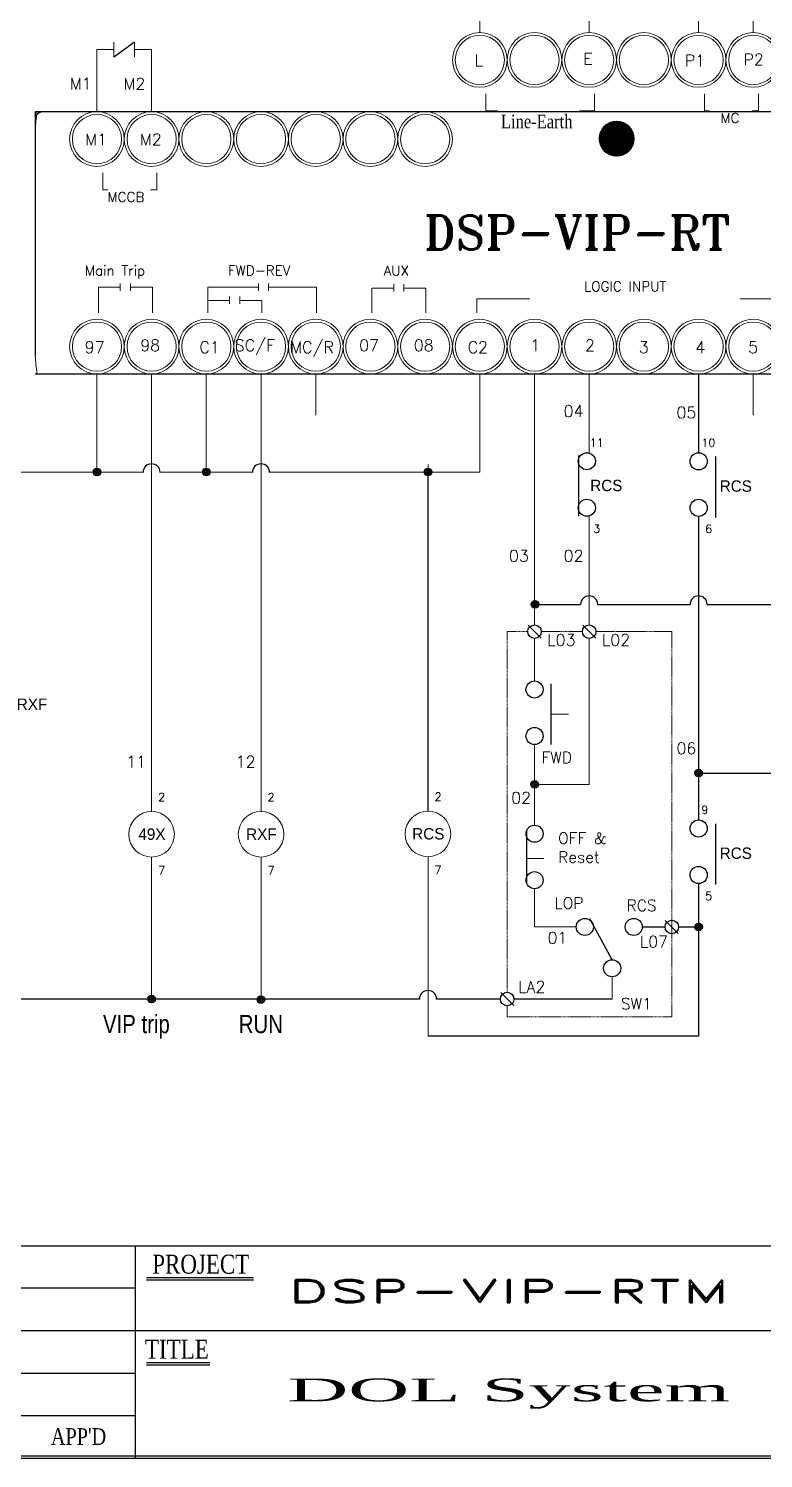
# Model space of a CAD drawing. Header units: millimetres. Extents: x 107 to 2900, y 85 to 3996.
# Drawn here: x 383.1 to 591.9, y 1945.9 to 2352.7 of the extents above; entities that cross this region are included whole.
import ezdxf
from ezdxf.enums import TextEntityAlignment as Align

# ---------------------------------------------------------------- set-up
doc = ezdxf.new("R2010")
doc.units = ezdxf.units.MM
doc.linetypes.add('DASHED2', pattern=[0.375, 0.25, -0.125])
for name, color, linetype in [('10', 1, 'Continuous'), ('40', 4, 'Continuous'), ('70', 7, 'Continuous')]:
    doc.layers.add(name, color=color, linetype=linetype)
doc.styles.add('SD', font='ROMAND.shx', dxfattribs={"width": 0.8})
doc.styles.add('SS', font='batang.ttc', dxfattribs={"width": 0.8})
doc.styles.get("Standard").update_dxf_attribs({"font": 'BareunDotumPro1.ttf'})
doc.styles.add('STYLE2', font='romant.shx')
doc.styles.add('굴림체', font='arial.ttf')

msp = doc.modelspace()

# ---------------------------------------------------------------- hatches: boundary and pattern name
at = {"layer": '70', "lineweight": 20}
h = msp.add_hatch(dxfattribs=at)
h.set_pattern_fill('ANSI31', color=3, scale=2.16, style=0)
h.set_pattern_definition([(45, (-10852.27504, 55680.4342), (-0.1909188309, 0.1909188309), [])])
h.paths.add_polyline_path([(555.17, 2321.34, 1), (545.219, 2321.34, 1)])
at = {"layer": '70'}
h = msp.add_hatch(dxfattribs=at)
h.set_pattern_fill('ANSI33', color=256, scale=2.16, style=0)
h.set_pattern_definition([(45, (2143.02484, 1637.99854), (-0.38183766, 0.38183766), []), (45, (2143.4067, 1637.99854), (-0.38183766, 0.38183766), [0.27, -0.135])])
h.paths.add_polyline_path([(402.48, 2227.6, 0.4142136), (401.4, 2226.52, 0.4142136), (402.48, 2225.44)])
h.paths.add_polyline_path([(402.48, 2227.6), (402.48, 2226.52), (403.56, 2226.52, 0.4142136)])
h.paths.add_polyline_path([(403.56, 2226.52), (402.48, 2226.52), (402.48, 2225.44, 0.4142136)])
h = msp.add_hatch(dxfattribs=at)
h.set_pattern_fill('ANSI33', color=256, scale=2.16, style=0)
h.set_pattern_definition([(45, (2174.1216, 1637.99854), (-0.38183766, 0.38183766), []), (45, (2174.5034, 1637.99854), (-0.38183766, 0.38183766), [0.27, -0.135])])
h.paths.add_polyline_path([(433.577, 2227.6, 0.4142136), (432.497, 2226.52, 0.4142136), (433.577, 2225.44)])
h.paths.add_polyline_path([(433.577, 2227.6), (433.577, 2226.52), (434.657, 2226.52, 0.4142136)])
h.paths.add_polyline_path([(434.657, 2226.52), (433.577, 2226.52), (433.577, 2225.44, 0.4142136)])
h = msp.add_hatch(dxfattribs=at)
h.set_pattern_fill('ANSI33', color=256, scale=2.16, style=0)
h.set_pattern_definition([(45, (2237.12897, 1637.99854), (-0.38183766, 0.38183766), []), (45, (2237.5108, 1637.99854), (-0.38183766, 0.38183766), [0.27, -0.135])])
h.paths.add_polyline_path([(496.584, 2227.6, 0.4142136), (495.504, 2226.52, 0.4142136), (496.584, 2225.44)])
h.paths.add_polyline_path([(496.584, 2227.6), (496.584, 2226.52), (497.664, 2226.52, 0.4142136)])
h.paths.add_polyline_path([(497.664, 2226.52), (496.584, 2226.52), (496.584, 2225.44, 0.4142136)])
h = msp.add_hatch(dxfattribs=at)
h.set_pattern_fill('ANSI33', color=256, scale=2.16, style=0)
h.set_pattern_definition([(45, (2267.5703, 1600.3352), (-0.38183766, 0.38183766), []), (45, (2267.95213, 1600.3352), (-0.38183766, 0.38183766), [0.27, -0.135])])
h.paths.add_polyline_path([(527.025, 2189.936, 0.4142136), (525.945, 2188.856, 0.4142136), (527.025, 2187.776)])
h.paths.add_polyline_path([(527.025, 2189.936), (527.025, 2188.856), (528.105, 2188.856, 0.4142136)])
h.paths.add_polyline_path([(528.105, 2188.856), (527.025, 2188.856), (527.025, 2187.776, 0.4142136)])
h = msp.add_hatch(dxfattribs=at)
h.set_pattern_fill('ANSI33', color=256, scale=2.16, style=0)
h.set_pattern_definition([(45, (2314.0622, 1552.3458), (-0.38183766, 0.38183766), []), (45, (2314.44404, 1552.3458), (-0.38183766, 0.38183766), [0.27, -0.135])])
h.paths.add_polyline_path([(573.517, 2141.947, 0.4142136), (572.437, 2140.867, 0.4142136), (573.517, 2139.787)])
h.paths.add_polyline_path([(573.517, 2141.947), (573.517, 2140.867), (574.597, 2140.867, 0.4142136)])
h.paths.add_polyline_path([(574.597, 2140.867), (573.517, 2140.867), (573.517, 2139.787, 0.4142136)])
h = msp.add_hatch(dxfattribs=at)
h.set_pattern_fill('ANSI33', color=256, scale=2.16, style=0)
h.set_pattern_definition([(45, (2267.42694, 1549.12793), (-0.38183766, 0.38183766), []), (45, (2267.8088, 1549.12793), (-0.38183766, 0.38183766), [0.27, -0.135])])
h.paths.add_polyline_path([(526.882, 2138.729, 0.4142136), (525.802, 2137.649, 0.4142136), (526.882, 2136.569)])
h.paths.add_polyline_path([(526.882, 2138.729), (526.882, 2137.649), (527.962, 2137.649, 0.4142136)])
h.paths.add_polyline_path([(527.962, 2137.649), (526.882, 2137.649), (526.882, 2136.569, 0.4142136)])
h = msp.add_hatch(dxfattribs=at)
h.set_pattern_fill('ANSI33', color=256, scale=2.16, style=0)
h.set_pattern_definition([(45, (2314.0622, 1508.57343), (-0.38183766, 0.38183766), []), (45, (2314.44404, 1508.57343), (-0.38183766, 0.38183766), [0.27, -0.135])])
h.paths.add_polyline_path([(573.517, 2098.175, 0.4142136), (572.437, 2097.095, 0.4142136), (573.517, 2096.015)])
h.paths.add_polyline_path([(573.517, 2098.175), (573.517, 2097.095), (574.597, 2097.095, 0.4142136)])
h.paths.add_polyline_path([(574.597, 2097.095), (573.517, 2097.095), (573.517, 2096.015, 0.4142136)])
h = msp.add_hatch(dxfattribs=at)
h.set_pattern_fill('ANSI33', color=256, scale=2.16, style=0)
h.set_pattern_definition([(45, (2158.56586, 1488.0666), (-0.38183766, 0.38183766), []), (45, (2158.9477, 1488.0666), (-0.38183766, 0.38183766), [0.27, -0.135])])
h.paths.add_polyline_path([(418.021, 2077.668, 0.4142136), (416.941, 2076.588, 0.4142136), (418.021, 2075.508)])
h.paths.add_polyline_path([(418.021, 2077.668), (418.021, 2076.588), (419.101, 2076.588, 0.4142136)])
h.paths.add_polyline_path([(419.101, 2076.588), (418.021, 2076.588), (418.021, 2075.508, 0.4142136)])
h = msp.add_hatch(dxfattribs=at)
h.set_pattern_fill('ANSI33', color=256, scale=2.16, style=0)
h.set_pattern_definition([(45, (2189.64024, 1487.923), (-0.38183766, 0.38183766), []), (45, (2190.0221, 1487.923), (-0.38183766, 0.38183766), [0.27, -0.135])])
h.paths.add_polyline_path([(449.095, 2077.524, 0.4142136), (448.015, 2076.444, 0.4142136), (449.095, 2075.364)])
h.paths.add_polyline_path([(449.095, 2077.524), (449.095, 2076.444), (450.175, 2076.444, 0.4142136)])
h.paths.add_polyline_path([(450.175, 2076.444), (449.095, 2076.444), (449.095, 2075.364, 0.4142136)])

# ---------------------------------------------------------------- linework, layer by layer
for p, q in [((413.149, 2348.769), (407.325, 2344.55)), ((573.517, 2254.419), (573.517, 2231.983)), ((573.517, 2213.901), (573.517, 2127.532)), ((526.882, 2188.856), (539.99, 2188.856)), ((544.85, 2188.856), (571.087, 2188.856)), ((575.947, 2188.856), (600.985, 2188.856)), ((574.597, 2140.867), (600.988, 2140.867)), ((573.517, 2109.45), (573.517, 2066.048)), ((557.516, 2097.095), (563.977, 2097.095)), ((567.826, 2097.095), (573.517, 2097.095)), ((494.171, 2076.588), (355.332, 2076.588)), ((517.185, 2076.588), (499.031, 2076.588)), ((548.948, 2076.588), (521.034, 2076.588)), ((573.517, 2066.048), (496.601, 2066.048))]:
    msp.add_line(p, q)
at = {"color": 7, "lineweight": 30}
for p, q in [((715.477, 2328.974), (384.913, 2328.974)), ((384.913, 2328.974), (384.913, 2259.673)), ((384.913, 2254.448), (715.477, 2254.448))]:
    msp.add_line(p, q, dxfattribs=at)
at = {"color": 0}
for p, q in [((539.374, 2231.203), (539.374, 2213.93)), ((578.279, 2230.894), (578.279, 2213.622)), ((528.735, 2179.235), (525.028, 2182.987)), ((544.273, 2179.235), (540.566, 2182.987)), ((531.489, 2166.26), (531.489, 2148.988)), ((524.561, 2124.282), (524.561, 2109.73)), ((578.279, 2126.443), (578.279, 2109.17)), ((567.755, 2095.218), (564.048, 2098.971)), ((520.963, 2074.711), (517.256, 2078.464))]:
    msp.add_line(p, q, dxfattribs=at)
at = {"color": 0, "lineweight": 15}
msp.add_line((496.583, 2226.52), (496.583, 2130.044), dxfattribs=at)
at = {"color": 7}
msp.add_line((548.948, 2087.768), (542.589, 2099.368), dxfattribs=at)
at = {"color": 7, "lineweight": 15}
for centre, radius in [((511.323, 2343.73), 7.774), ((526.871, 2343.73), 7.774), ((542.42, 2343.73), 7.774), ((557.968, 2343.73), 7.774), ((573.517, 2343.73), 7.775), ((589.066, 2343.73), 7.774), ((511.323, 2343.73), 6.997), ((526.871, 2343.73), 6.996), ((542.42, 2343.73), 6.997), ((557.969, 2343.73), 6.996), ((573.517, 2343.73), 6.995), ((589.066, 2343.73), 6.997), ((402.482, 2321.23), 7.775), ((402.483, 2321.23), 6.996), ((418.031, 2321.23), 7.774), ((418.031, 2321.23), 6.997), ((433.58, 2321.23), 7.774), ((433.579, 2321.23), 6.997), ((449.129, 2321.23), 7.774), ((449.129, 2321.23), 6.997), ((464.677, 2321.23), 7.774), ((464.676, 2321.23), 6.997), ((480.226, 2321.23), 7.774), ((480.225, 2321.23), 6.996), ((495.774, 2321.23), 7.774), ((495.774, 2321.23), 6.997), ((402.482, 2262.194), 7.775), ((418.031, 2262.194), 7.774), ((433.58, 2262.194), 7.774), ((449.129, 2262.194), 7.774), ((464.677, 2262.194), 7.774), ((480.226, 2262.194), 7.774), ((495.774, 2262.194), 7.774), ((511.323, 2262.194), 7.774), ((526.871, 2262.194), 7.774), ((542.42, 2262.194), 7.774), ((557.968, 2262.194), 7.774), ((573.517, 2262.194), 7.775), ((589.066, 2262.194), 7.774), ((402.483, 2262.194), 6.996), ((418.031, 2262.194), 6.997), ((433.579, 2262.194), 6.997), ((449.129, 2262.194), 6.997), ((464.676, 2262.194), 6.997), ((480.225, 2262.194), 6.996), ((495.774, 2262.194), 6.997), ((511.323, 2262.194), 6.997), ((526.871, 2262.194), 6.996), ((542.42, 2262.194), 6.997), ((557.969, 2262.194), 6.996), ((573.517, 2262.194), 6.995), ((589.066, 2262.194), 6.997)]:
    msp.add_circle(centre, radius, dxfattribs=at)
at = {"color": 3, "lineweight": 15}
msp.add_circle((550.195, 2321.34), 4.975, dxfattribs=at)
at = {"color": 0}
for centre, radius in [((541.758, 2229.583), 2.43), ((573.528, 2229.553), 2.43), ((541.758, 2216.36), 2.43), ((573.528, 2216.331), 2.43), ((526.882, 2181.111), 1.924), ((542.42, 2181.111), 1.924), ((526.882, 2164.64), 2.43), ((526.882, 2151.418), 2.43), ((573.528, 2125.102), 2.43), ((526.898, 2123.617), 2.43), ((526.898, 2110.395), 2.43), ((573.528, 2111.88), 2.43), ((541.176, 2097.095), 2.43), ((555.086, 2097.095), 2.43), ((565.901, 2097.095), 1.924), ((548.948, 2085.338), 2.43), ((519.11, 2076.588), 1.924)]:
    msp.add_circle(centre, radius, dxfattribs=at)
at = {"color": 7, "lineweight": 30}
msp.add_arc((387.073, 2326.814), 2.16, 90, 180, dxfattribs=at)
at = {"color": 0}
for centre in [(418.021, 2226.416), (449.129, 2226.416), (542.42, 2188.856), (573.517, 2188.856), (496.601, 2076.588)]:
    msp.add_arc(centre, 2.43, 0, 180, dxfattribs=at)
at = {"color": 7, "lineweight": 15}
for points in [[(385.428, 2328.974), (385.235, 2327.235), (385.063, 2325.495), (384.913, 2323.751)], [(384.913, 2259.673), (385.063, 2257.929), (385.235, 2256.188), (385.428, 2254.448)]]:
    msp.add_open_spline(points, degree=3, dxfattribs=at)
msp.add_open_spline([(384.932, 2263.313), (384.932, 2263.302), (384.924, 2263.295), (384.913, 2263.295), (384.901, 2263.295), (384.893, 2263.302), (384.893, 2263.313), (384.893, 2263.323), (384.901, 2263.333), (384.913, 2263.333), (384.924, 2263.333), (384.932, 2263.323), (384.932, 2263.313)], degree=3, knots=[0, 0, 0, 0, 1, 1, 1, 2, 2, 2, 3, 3, 3, 4, 4, 4, 4], dxfattribs=at)
at = {"layer": '10', "color": 7}
for p, q in [((416.545, 1996.74), (447.02, 1996.74)), ((416.545, 1972.548), (434.551, 1972.548))]:
    msp.add_line(p, q, dxfattribs=at)
at = {"layer": '40', "color": 7}
for p, q in [((413.307, 2006.39), (413.307, 1945.91)), ((413.307, 1994.294), (110.907, 1994.294)), ((413.307, 1982.198), (110.907, 1982.198)), ((607.707, 1982.198), (413.307, 1982.198)), ((413.307, 1970.102), (110.907, 1970.102)), ((413.307, 1958.006), (110.907, 1958.006))]:
    msp.add_line(p, q, dxfattribs=at)
at = {"layer": '70', "lineweight": 15}
for p, q in [((542.427, 2351.474), (542.426, 2414.153)), ((573.513, 2351.474), (573.513, 2406.131)), ((589.062, 2374.058), (589.062, 2351.504)), ((407.325, 2344.55), (407.325, 2348.769)), ((413.149, 2344.55), (413.149, 2348.769)), ((402.478, 2328.974), (402.478, 2346.728)), ((407.325, 2346.728), (402.478, 2346.728)), ((413.149, 2346.728), (418.027, 2346.728)), ((418.027, 2328.974), (418.027, 2346.728)), ((513.002, 2329.31), (513.002, 2334.132)), ((543.903, 2329.31), (543.903, 2334.132)), ((575.204, 2329.31), (575.204, 2334.132)), ((590.558, 2329.31), (590.558, 2334.132)), ((516.306, 2329.31), (513.002, 2329.31)), ((539.626, 2329.31), (543.903, 2329.31)), ((576.582, 2329.31), (575.204, 2329.31)), ((588.77, 2329.31), (590.558, 2329.31)), ((404.17, 2306.81), (404.17, 2311.632)), ((419.523, 2306.81), (419.523, 2311.632)), ((405.547, 2306.81), (404.17, 2306.81)), ((417.735, 2306.81), (419.523, 2306.81)), ((409.098, 2279.102), (402.877, 2279.102)), ((402.877, 2279.102), (402.877, 2271.791)), ((409.098, 2280.191), (409.098, 2278.081)), ((412.01, 2280.191), (412.01, 2278.081)), ((412.01, 2279.102), (418.23, 2279.102)), ((418.23, 2279.102), (418.23, 2271.791)), ((433.985, 2279.102), (433.985, 2271.791)), ((448.369, 2279.102), (433.985, 2279.102)), ((448.369, 2280.191), (448.369, 2278.081)), ((451.28, 2280.191), (451.28, 2278.081)), ((451.28, 2279.102), (464.886, 2279.102)), ((464.886, 2279.102), (464.886, 2271.791)), ((480.632, 2278.848), (480.632, 2271.791)), ((486.852, 2278.848), (480.632, 2278.848)), ((486.852, 2279.937), (486.852, 2277.827)), ((489.764, 2279.937), (489.764, 2277.827)), ((489.764, 2278.848), (495.985, 2278.848)), ((495.987, 2278.848), (495.987, 2271.791)), ((440.205, 2275.338), (433.985, 2275.338)), ((440.205, 2276.426), (440.205, 2274.317)), ((443.117, 2276.426), (443.117, 2274.317)), ((443.117, 2275.338), (449.338, 2275.338)), ((449.338, 2275.338), (449.338, 2271.791)), ((525.585, 2275.738), (510.467, 2275.738)), ((510.467, 2275.738), (510.467, 2271.791)), ((604.238, 2275.738), (585.36, 2275.738)), ((402.48, 2226.52), (402.48, 2254.419)), ((418.02, 2254.448), (418.02, 2129.94)), ((433.577, 2226.52), (433.576, 2254.419)), ((449.129, 2254.448), (449.129, 2129.94)), ((464.667, 2242.717), (464.666, 2254.419)), ((511.33, 2226.52), (511.33, 2254.42)), ((526.882, 2183.035), (526.881, 2254.42)), ((542.419, 2231.921), (542.419, 2254.419)), ((589.056, 2242.717), (589.055, 2254.419)), ((402.472, 2228.528), (402.472, 2237.855)), ((402.472, 2228.528), (402.472, 2237.855)), ((511.33, 2226.52), (511.33, 2237.854)), ((371.91, 2226.52), (415.593, 2226.52)), ((420.449, 2226.52), (446.701, 2226.52)), ((451.556, 2226.52), (511.33, 2226.52)), ((496.601, 2228.632), (496.601, 2130.044)), ((542.42, 2183.035), (542.42, 2214.022)), ((573.517, 2140.867), (573.517, 2205.186)), ((526.882, 2172.032), (526.882, 2179.186)), ((542.42, 2172.032), (542.42, 2179.186)), ((526.882, 2172.032), (526.882, 2167.07)), ((542.42, 2172.032), (542.42, 2137.649)), ((536.49, 2157.624), (531.489, 2157.624)), ((526.882, 2148.988), (526.882, 2126.047)), ((526.882, 2137.649), (542.42, 2137.649)), ((418.021, 2076.588), (418.02, 2116.98)), ((449.129, 2076.588), (449.128, 2116.98)), ((496.601, 2117.084), (496.601, 2066.048)), ((529.562, 2116.601), (524.561, 2116.601)), ((526.882, 2107.965), (526.882, 2097.095)), ((526.882, 2097.095), (538.746, 2097.095)), ((548.948, 2082.908), (548.948, 2076.588))]:
    msp.add_line(p, q, dxfattribs=at)
at = {"layer": '70', "color": 1, "lineweight": 15}
msp.add_line((511.323, 2351.474), (511.323, 2379.361), dxfattribs=at)
at = {"layer": '70', "color": 1, "linetype": 'DASHED2', "lineweight": 15}
for p, q in [((519.11, 2181.111), (524.957, 2181.111)), ((519.11, 2078.512), (519.11, 2181.111)), ((528.806, 2181.111), (540.495, 2181.111)), ((544.344, 2181.111), (565.901, 2181.111)), ((550.207, 2181.111), (556.055, 2181.111)), ((565.901, 2181.111), (565.901, 2071.56)), ((519.11, 2071.56), (519.11, 2074.663)), ((565.901, 2071.56), (519.11, 2071.56))]:
    msp.add_line(p, q, dxfattribs=at)
at = {"layer": '70', "color": 7}
for p, q in [((110.907, 2006.39), (931.707, 2006.39)), ((416.545, 1997.388), (447.02, 1997.388)), ((416.545, 1973.196), (434.551, 1973.196))]:
    msp.add_line(p, q, dxfattribs=at)
for points in [[(931.707, 1945.91), (110.907, 1945.91), (110.907, 2529.11), (931.707, 2529.11)], [(931.059, 1946.558), (111.555, 1946.558), (111.555, 2528.462), (931.059, 2528.462)]]:
    msp.add_lwpolyline(points, close=True, dxfattribs=at)
at = {"layer": '70'}
for centre in [(402.48, 2226.52), (433.577, 2226.52), (496.584, 2226.52), (527.025, 2188.856), (573.517, 2140.867), (526.882, 2137.649), (573.517, 2097.095), (418.021, 2076.588), (449.095, 2076.444)]:
    msp.add_circle(centre, 1.08, dxfattribs=at)
at = {"layer": '70', "lineweight": 15}
for centre in [(418.021, 2123.46), (449.129, 2123.46), (496.583, 2123.564)]:
    msp.add_circle(centre, 6.48, dxfattribs=at)

# ---------------------------------------------------------------- texts
at = {"color": 0, "style": 'STYLE2'}
for s, height, p in [('L', 3.295, (509.809, 2341.964)), ('E', 3.295, (540.734, 2342.407)), ('P1', 3.2947, (569.583, 2341.913)), ('P2', 3.2947, (586.267, 2342.228)), ('M1', 3.2947, (394.751, 2335.34)), ('M2', 3.2947, (410.026, 2335.31)), ('MC', 2.8149, (579.725, 2325.831)), ('M1', 3.2947, (399.127, 2319.464)), ('M2', 3.2947, (414.676, 2319.464)), ('MCCB', 2.8149, (405.457, 2303.331)), ('DSP-VIP-RT', 9.6796, (495.414, 2289.802)), ('Main Trip', 2.8149, (399.046, 2282.43)), ('FWD-REV', 2.8149, (439.734, 2282.43)), ('AUX', 2.8149, (483.984, 2282.384)), ('LOGIC INPUT', 2.8149, (540.949, 2277.894)), ('97', 3.2947, (398.979, 2260.372)), ('98', 3.2947, (414.788, 2260.919)), ('C1', 3.2947, (431.595, 2260.372)), ('SC/F', 3.2947, (441.656, 2260.919)), ('MC/R', 3.2947, (457.412, 2260.372)), ('07', 3.2947, (476.996, 2260.919)), ('08', 3.2947, (492.544, 2260.919)), ('C2', 3.2947, (507.84, 2260.372)), ('1', 3.295, (525.658, 2260.919)), ('2', 3.295, (541.207, 2260.919)), ('3', 3.295, (556.502, 2260.372)), ('4', 3.295, (572.615, 2260.311)), ('5', 3.295, (587.606, 2260.372)), ('04', 3.2947, (535.156, 2242.193)), ('05', 3.2947, (567.218, 2241.79)), ('11', 2.3063, (542.555, 2233.721)), ('10', 2.3063, (574.325, 2233.691)), ('3', 2.306, (543.615, 2209.228)), ('6', 2.306, (575.385, 2209.198)), ('03', 3.2947, (519.618, 2201.014)), ('02', 3.2947, (535.156, 2201.014)), ('L03', 3.2947, (530.476, 2177.085)), ('L02', 3.2947, (546.014, 2177.085)), ('06', 3.2947, (567.218, 2146.276)), ('11', 3.2947, (410.801, 2142.435)), ('12', 3.2947, (441.91, 2142.435)), ('FWD', 3.211, (528.891, 2143.699)), ('02', 3.2947, (520.251, 2132.174)), ('2', 2.306, (419.888, 2132.892)), ('2', 2.306, (450.997, 2132.892)), ('2', 2.306, (498.451, 2132.996)), ('9', 2.306, (574.325, 2129.24)), ('OFF &', 3.211, (533.572, 2120.734)), ('Reset', 3.211, (533.572, 2115.346)), ('7', 2.306, (419.888, 2112.055)), ('7', 2.306, (450.997, 2112.055)), ('7', 2.306, (498.451, 2112.159)), ('5', 2.306, (575.385, 2104.747)), ('LOP', 3.211, (532.53, 2102.285)), ('RCS', 3.211, (553.046, 2101.626)), ('01', 3.2947, (530.587, 2092.363)), ('L07', 3.2947, (556.789, 2091.241)), ('LA2', 3.2947, (522.198, 2078.399))]:
    msp.add_text(s, height=height, dxfattribs=at).set_placement(p)
at = {"color": 0, "width": 0.8}
for s, height, style, p in [('Line-Earth', 3.888, 'SS', (517.323, 2324.301)), ('VIP trip', 5.184, '굴림체', (404.201, 2066.885)), ('RUN', 5.184, '굴림체', (442.791, 2066.885))]:
    msp.add_text(s, height=height, dxfattribs=dict(at, style=style)).set_placement(p)
at = {"color": 0, "linetype": 'Continuous'}
for s, p in [('RCS', (547.292, 2222.695)), ('RCS', (584.098, 2222.526)), ('RXF', (384.021, 2160.465)), ('49X', (418.118, 2123.499)), ('RXF', (449.227, 2123.499)), ('RCS', (496.681, 2123.603)), ('RCS', (584.098, 2118.075))]:
    msp.add_text(s, height=3.24, dxfattribs=at).set_placement(p, align=Align.MIDDLE)
at = {"color": 1, "style": 'STYLE2'}
msp.add_text('SW1', height=3.211, dxfattribs=at).set_placement((551.436, 2073.671))
at = {"color": 7, "linetype": 'Continuous', "style": 'SD', "width": 1.881814}
msp.add_text('DSP-VIP-RTM', height=6.48, dxfattribs=at).set_placement((456.618, 1990.256), (582.462, 1990.256), align=Align.FIT)
at = {"color": 0, "style": 'SS', "width": 2.401425}
msp.add_text('DOL System', height=6.48, dxfattribs=at).set_placement((456.618, 1962.152), (582.462, 1962.152), align=Align.FIT)
at = {"layer": '40', "color": 7, "style": 'SS', "width": 0.8}
msp.add_text("APP'D", height=4.752, dxfattribs=at).set_placement((397.249, 1949.766), align=Align.CENTER)
at = {"layer": '70', "color": 7, "style": 'SS', "width": 0.8}
for s, p in [('PROJECT', (431.985, 1998.46)), ('TITLE', (425.213, 1974.268))]:
    msp.add_text(s, height=5.4, dxfattribs=at).set_placement(p, align=Align.CENTER)

doc.saveas('drawing.dxf')
